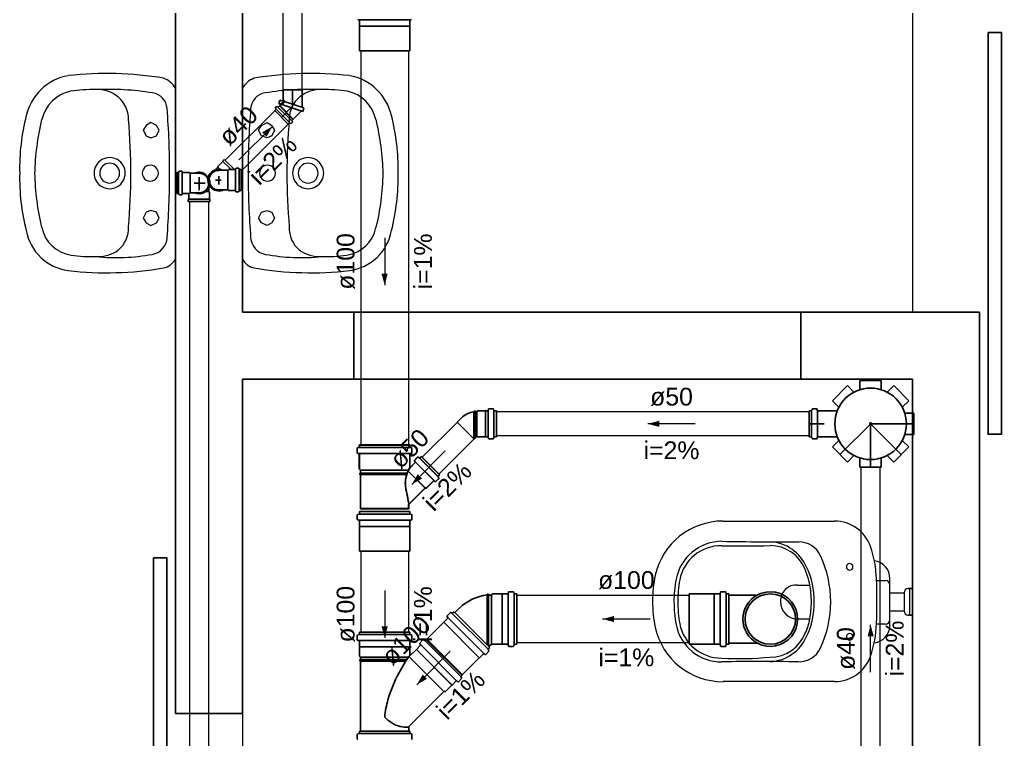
# Model space of a CAD drawing. Header units: millimetres. Extents: x 270 to 744, y -31 to 127.
# Drawn here: x 701.633 to 703.82, y 105.511 to 107.115 of the extents above; entities that cross this region are included whole.
import ezdxf

# ---------------------------------------------------------------- set-up
doc = ezdxf.new("R2010")
doc.units = ezdxf.units.MM
doc.header["$LTSCALE"] = 0.01
doc.header["$MEASUREMENT"] = 0
doc.linetypes.add('DASHDOT', pattern=[25.4, 12.7, -6.35, 0, -6.35])
for name, color, linetype, lineweight in [('at_Entity', 7, 'Continuous', 9), ('TQ-Condutos', 3, 'Continuous', 5), ('TQ-Sentido conduto', 9, 'Continuous', 5), ('TQ-Textos conduto', 7, 'Continuous', 5)]:
    doc.layers.add(name, color=color, linetype=linetype, lineweight=lineweight)
for name, color, linetype in [('Layout_Equipamentos', 7, 'Continuous'), ('PAREDES', 8, 'Continuous'), ('PORTAS', 8, 'Continuous'), ('Simbolos', 5, 'Continuous'), ('Simbolos_int', 2, 'Continuous')]:
    doc.layers.add(name, color=color, linetype=linetype)
doc.styles.add('Arial', font='arial.ttf')

msp = doc.modelspace()

# ---------------------------------------------------------------- hatches: boundary and pattern name
at = {"layer": 'TQ-Sentido conduto', "linetype": 'Continuous'}
for points in [[(702.1964, 106.8766), (702.1735, 106.8634), (702.1832, 106.8537)], [(702.4465, 106.5229), (702.4533, 106.5484), (702.4396, 106.5484)], [(703.0327, 106.2138), (703.0582, 106.2069), (703.0582, 106.2206)], [(702.5069, 106.0787), (702.5298, 106.0919), (702.5201, 106.1015)], [(702.9321, 105.7787), (702.9576, 105.7719), (702.9576, 105.7855)], [(702.4465, 105.7367), (702.4533, 105.7622), (702.4396, 105.7622)], [(703.529, 105.7658), (703.5222, 105.7403), (703.5359, 105.7403)], [(702.5181, 105.6324), (702.5409, 105.6456), (702.5313, 105.6553)]]:
    msp.add_hatch(color=256, dxfattribs=at).paths.add_polyline_path(points)

# ---------------------------------------------------------------- linework, layer by layer
at = {"layer": 'at_Entity', "color": 7}
for p, q in [((703.6224, 107.4333), (703.6224, 106.4627)), ((702.1297, 105.5679), (702.1297, 104.6731))]:
    msp.add_line(p, q, dxfattribs=at)
at = {"layer": 'at_Entity'}
for p, q in [((701.9802, 106.961), (701.9802, 106.7715)), ((702.1297, 106.961), (702.1297, 106.7715)), ((701.9149, 106.8789), (701.9086, 106.8683)), ((701.9254, 106.8852), (701.9149, 106.8789)), ((701.9381, 106.8789), (701.9254, 106.8852)), ((701.9444, 106.8683), (701.9381, 106.8789)), ((702.1654, 106.8683), (702.1718, 106.8789)), ((702.1718, 106.8789), (702.1844, 106.8852)), ((702.1844, 106.8852), (702.1949, 106.8789)), ((702.1949, 106.8789), (702.2012, 106.8683)), ((701.9086, 106.8683), (701.9149, 106.8557)), ((701.9149, 106.8557), (701.9254, 106.8515)), ((701.9254, 106.8515), (701.9381, 106.8557)), ((701.9381, 106.8557), (701.9444, 106.8683)), ((702.1718, 106.8557), (702.1654, 106.8683)), ((702.1844, 106.8515), (702.1718, 106.8557)), ((702.1949, 106.8557), (702.1844, 106.8515)), ((702.2012, 106.8683), (702.1949, 106.8557)), ((701.9802, 106.8346), (701.9802, 106.6473)), ((702.1297, 106.8346), (702.1297, 106.6473)), ((701.9802, 106.7715), (701.9802, 106.5799)), ((702.1297, 106.7715), (702.1297, 106.5799)), ((701.9149, 106.6852), (701.9086, 106.6725)), ((701.9254, 106.6894), (701.9149, 106.6852)), ((701.9381, 106.6852), (701.9254, 106.6894)), ((701.9444, 106.6725), (701.9381, 106.6852)), ((702.1654, 106.6725), (702.1718, 106.6852)), ((702.1718, 106.6852), (702.1844, 106.6894)), ((702.1844, 106.6894), (702.1949, 106.6852)), ((702.1949, 106.6852), (702.2012, 106.6725)), ((701.9086, 106.6725), (701.9149, 106.662)), ((701.9149, 106.662), (701.9254, 106.6557)), ((701.9254, 106.6557), (701.9381, 106.662)), ((701.9381, 106.662), (701.9444, 106.6725)), ((702.1718, 106.662), (702.1654, 106.6725)), ((702.1844, 106.6557), (702.1718, 106.662)), ((702.1949, 106.662), (702.1844, 106.6557)), ((702.2012, 106.6725), (702.1949, 106.662)), ((703.2002, 105.9971), (703.4487, 105.9971)), ((703.3662, 105.8545), (703.3935, 105.8545)), ((703.5423, 105.8645), (703.5624, 105.8645)), ((703.5718, 105.7634), (703.5718, 105.8687)), ((703.5718, 105.8371), (703.6034, 105.8371)), ((703.6034, 105.8371), (703.6034, 105.7971)), ((703.616, 105.8466), (703.616, 105.7876)), ((703.6224, 105.8476), (703.6224, 105.7845)), ((703.5718, 105.7971), (703.6034, 105.7971)), ((703.3933, 105.7787), (703.3662, 105.7787)), ((703.5624, 105.7676), (703.5422, 105.7676)), ((703.4487, 105.6392), (703.2002, 105.6392))]:
    msp.add_line(p, q, dxfattribs=at)
for centre, radius, start, end in [((701.7621, 106.8746), 0.1169, 100.0557, 167.486), ((701.8277, 106.2446), 0.7501, 80.3071, 96.5866), ((702.2821, 106.2446), 0.7501, 83.4134, 99.6929), ((702.3477, 106.8746), 0.1169, 12.514, 79.9443), ((701.9358, 106.9353), 0.0519, 31.07, 69.4583), ((702.174, 106.9353), 0.0519, 110.5417, 148.93), ((701.765, 106.873), 0.0842, 102.7191, 167.0539), ((701.7931, 106.6493), 0.3094, 88.1735, 98.6779), ((701.8315, 106.3487), 0.6105, 80.7585, 92.6769), ((701.8072, 106.8875), 0.0712, 50.4003, 93.3975), ((701.8096, 106.8918), 0.0664, 0.5513, 49.6562), ((701.9237, 106.9135), 0.0383, 4.3873, 81.2442), ((702.1861, 106.9135), 0.0383, 98.7558, 175.6127), ((702.2783, 106.3487), 0.6105, 87.3231, 99.2415), ((702.3002, 106.8918), 0.0664, 130.3438, 179.4487), ((702.3026, 106.8875), 0.0712, 86.6025, 129.5997), ((702.3167, 106.6493), 0.3094, 81.3221, 91.8265), ((702.3449, 106.873), 0.0842, 12.9461, 77.2809), ((702.1044, 106.7834), 0.4711, 165.5781, 181.302), ((700.2605, 106.7788), 1.7069, 359.7897, 4.6247), ((703.8493, 106.7788), 1.7069, 175.3753, 180.2103), ((702.0054, 106.7834), 0.4711, 358.698, 14.4219), ((702.2402, 106.7577), 0.5737, 166.4962, 178.6476), ((700.4139, 106.7694), 1.4673, 0.0609, 4.8104), ((703.696, 106.7694), 1.4673, 175.1896, 179.9391), ((701.8697, 106.7577), 0.5737, 1.3524, 13.5038), ((701.8339, 106.7725), 0.0347, 120.0071, 180), ((701.8339, 106.7725), 0.0221, 90, 180), ((701.8339, 106.7725), 0.0347, 60.0032, 119.9968), ((701.8339, 106.7725), 0.0221, 0, 90), ((701.8339, 106.7725), 0.0347, 0.0007, 60.0032), ((701.9244, 106.7725), 0.0179, 60.0128, 119.9872), ((702.1854, 106.7725), 0.0179, 60.0128, 119.9872), ((702.276, 106.7725), 0.0347, 119.9968, 179.9993), ((702.276, 106.7725), 0.0221, 90, 180), ((702.276, 106.7725), 0.0347, 60.0032, 119.9968), ((702.276, 106.7725), 0.0221, 0, 90), ((702.276, 106.7725), 0.0347, 0, 59.9929), ((702.105, 106.7616), 0.4717, 178.6585, 194.3632), ((702.2361, 106.7847), 0.5696, 181.3034, 193.5421), ((701.8338, 106.7725), 0.0347, 180.0007, 240.0032), ((701.8338, 106.7725), 0.0221, 180, 270), ((701.8338, 106.7725), 0.0221, 270, 359.9903), ((701.8338, 106.7725), 0.0347, 300.0071, 0), ((700.5354, 106.7725), 1.3457, 354.9049, 359.9792), ((701.9244, 106.7725), 0.0179, 119.9602, 180), ((701.9244, 106.7725), 0.0179, 179.9633, 239.9809), ((701.9244, 106.7725), 0.0179, 359.9633, 59.9809), ((701.9244, 106.7725), 0.0179, 299.9602, 0), ((700.0979, 106.7725), 1.8695, 355.5856, 0), ((704.0119, 106.7725), 1.8695, 180, 184.4144), ((702.1854, 106.7725), 0.0179, 120.0191, 180.0367), ((702.1854, 106.7725), 0.0179, 180, 240.0398), ((702.1855, 106.7725), 0.0179, 0, 60.0398), ((702.1854, 106.7725), 0.0179, 300.0191, 0.0367), ((703.5744, 106.7725), 1.3457, 180.0208, 185.0951), ((702.276, 106.7725), 0.0347, 180, 239.9929), ((702.276, 106.7725), 0.0221, 180.0097, 270), ((702.276, 106.7725), 0.0221, 270, 0), ((702.276, 106.7725), 0.0347, 299.9968, 359.9993), ((701.8738, 106.7847), 0.5696, 346.4579, 358.6966), ((702.0048, 106.7616), 0.4717, 345.6368, 1.3415), ((701.9244, 106.7725), 0.0179, 240.0128, 299.9872), ((702.1854, 106.7725), 0.0179, 240.0128, 299.9872), ((701.8339, 106.7725), 0.0347, 240.0032, 299.9968), ((702.276, 106.7725), 0.0347, 240.0032, 299.9968), ((701.7564, 106.6645), 0.1102, 190.4075, 262.2804), ((701.7593, 106.6668), 0.078, 191.6163, 261.5806), ((701.8131, 106.6495), 0.0628, 309.2453, 3.2268), ((702.2967, 106.6495), 0.0628, 176.7732, 230.7547), ((702.3506, 106.6668), 0.078, 278.4194, 348.3837), ((702.3534, 106.6645), 0.1102, 277.7196, 349.5925), ((701.922, 106.6308), 0.04, 279.6072, 356.886), ((702.1879, 106.6308), 0.04, 183.114, 260.3928), ((701.8079, 106.6642), 0.0777, 267.1606, 305.3475), ((702.3019, 106.6642), 0.0777, 234.6525, 272.8394), ((701.7929, 106.9037), 0.3173, 261.8304, 272.0054), ((701.8491, 107.0325), 0.4482, 264.2028, 280.218), ((701.9463, 106.5988), 0.0384, 281.4307, 332.1327), ((702.1635, 106.5988), 0.0384, 207.8673, 258.5693), ((702.2607, 107.0325), 0.4482, 259.782, 275.7972), ((702.3169, 106.9037), 0.3173, 267.9946, 278.1696), ((701.8274, 107.2997), 0.7493, 263.4235, 279.7209), ((702.2824, 107.2997), 0.7493, 260.2791, 276.5765), ((703.2002, 105.8424), 0.1547, 90.0055, 167.2943), ((703.449, 105.9128), 0.0843, 19.0789, 90.1997), ((703.1985, 105.8472), 0.1048, 90.4233, 168.8896), ((703.1951, 105.8492), 0.0927, 88.5002, 169.6559), ((703.226, 111.5719), 5.6301, 269.7103, 270.8057), ((703.3403, 114.7487), 8.7979, 269.07167, 270.18792), ((703.2998, 105.8566), 0.0945, 23.5727, 86.7329), ((703.3055, 105.8592), 0.0832, 20.863, 90.2362), ((703.3687, 105.8971), 0.0537, 24.961, 90.9064), ((703.295, 105.8592), 0.2474, 2.0489, 19.145), ((703.1969, 105.8171), 0.2432, 0, 24.9606), ((703.2364, 105.8208), 0.167, 358.7182, 26.1404), ((703.4824, 105.895), 0.00737, 90, 180), ((703.4824, 105.895), 0.00737, 180, 270), ((703.4824, 105.895), 0.00737, 0, 90), ((703.4824, 105.895), 0.00737, 270, 0), ((703.533, 105.8698), 0.0389, 358.4183, 83.4493), ((703.3339, 105.8182), 0.2905, 168.435, 191.5683), ((703.2413, 105.8275), 0.1546, 10.3133, 23.389), ((703.3657, 105.817), 0.2748, 169.4366, 179.9996), ((703.3636, 105.8174), 0.2642, 169.4366, 180.0028), ((703.3637, 105.8191), 0.0355, 86.0445, 182.3446), ((703.1981, 105.8171), 0.199, 0, 11.0171), ((702.1546, 105.8184), 1.3885, 357.9511, 2.0489), ((703.5624, 105.855), 0.00947, 0, 90), ((703.6129, 105.8371), 0.00947, 90, 180), ((703.3655, 105.8171), 0.2745, 180, 190.577), ((703.3781, 105.8181), 0.2787, 180.136, 190.2849), ((703.3672, 105.8176), 0.0389, 180.0027, 270), ((703.2364, 105.8134), 0.167, 333.8614, 1.28), ((703.1982, 105.8171), 0.1989, 348.9807, 0.0022), ((703.1969, 105.8171), 0.2432, 335.0391, 0.0003), ((703.6129, 105.7971), 0.00947, 180, 270), ((703.196, 105.7855), 0.1021, 190.5688, 270.9284), ((703.196, 105.7855), 0.0937, 190.5689, 270.9284), ((703.2897, 105.7951), 0.105, 333.0017, 351.1951), ((703.2957, 105.7769), 0.2466, 340.8427, 358.1091), ((703.5333, 105.7643), 0.0386, 275.5755, 358.6298), ((703.5624, 105.7771), 0.00947, 270, 0), ((703.2002, 105.7939), 0.1548, 192.7128, 269.9983), ((703.3055, 105.7771), 0.0832, 269.7638, 339.1369), ((703.3012, 105.7764), 0.0927, 272.4426, 336.7336), ((703.4824, 105.7392), 0.00737, 90, 180), ((703.4824, 105.7392), 0.00737, 0, 90), ((703.4824, 105.7392), 0.00737, 180, 270), ((703.4824, 105.7392), 0.00737, 270, 0), ((703.3687, 105.7371), 0.0537, 269.0936, 335.039), ((703.449, 105.7235), 0.0843, 269.8003, 340.9211), ((703.2388, 106.3384), 0.6479, 266.3513, 275.878), ((703.2824, 96.5834), 9.1005, 89.46215, 90.53334)]:
    msp.add_arc(centre, radius, start, end, dxfattribs=at)
at = {"layer": 'Layout_Equipamentos'}
for p, q in [((703.6129, 105.8466), (703.6224, 105.8466)), ((703.6129, 105.7876), (703.6224, 105.7876))]:
    msp.add_line(p, q, dxfattribs=at)
at = {"layer": 'PAREDES'}
for p, q in [((701.9802, 108.1533), (701.9802, 105.5679)), ((702.1297, 108.1533), (702.1297, 106.4627)), ((703.7718, 106.4627), (702.1297, 106.4627)), ((702.3781, 106.3132), (702.3781, 106.4627)), ((703.3739, 106.4627), (703.3739, 106.3132)), ((703.7718, 106.4627), (703.7718, 104.6731)), ((702.1297, 106.3132), (702.1297, 105.5679)), ((703.6224, 106.3132), (702.1297, 106.3132)), ((703.6224, 106.3132), (703.6224, 104.6731)), ((701.9802, 105.5679), (702.1297, 105.5679))]:
    msp.add_line(p, q, dxfattribs=at)
at = {"layer": 'PORTAS'}
for points in [[(703.7908, 107.0859), (703.8203, 107.0859), (703.8203, 106.1906), (703.7908, 106.1906)], [(701.9317, 105.9153), (701.9612, 105.9153), (701.9612, 105.02), (701.9317, 105.02)]]:
    msp.add_lwpolyline(points, close=True, dxfattribs=at)
at = {"layer": 'Simbolos'}
for p, q in [((702.3865, 107.1146), (702.3893, 107.1144)), ((702.3902, 107.1133), (702.3902, 107.1006)), ((702.3902, 107.1006), (702.3905, 107.1003)), ((702.3905, 107.1003), (702.3905, 107.045)), ((702.5027, 107.1006), (702.5024, 107.1003)), ((702.5024, 107.1003), (702.5024, 107.045)), ((702.5027, 107.1133), (702.5027, 107.1006)), ((702.5064, 107.1146), (702.5037, 107.1144)), ((702.2202, 106.9578), (702.2624, 106.9578)), ((702.2202, 106.9578), (702.2202, 106.9328)), ((702.2624, 106.9578), (702.2624, 106.9189)), ((702.2066, 106.9218), (702.2022, 106.9173)), ((702.2416, 106.8868), (702.2066, 106.9218)), ((702.2128, 106.9232), (702.209, 106.9194)), ((702.2108, 106.9275), (702.2133, 106.9351)), ((702.2177, 106.9252), (702.2108, 106.9275)), ((702.2119, 106.9223), (702.2421, 106.8921)), ((702.2128, 106.9232), (702.243, 106.893)), ((702.2202, 106.9328), (702.2133, 106.9351)), ((702.2177, 106.9252), (702.2639, 106.91)), ((702.2202, 106.9328), (702.2664, 106.9177)), ((702.2045, 106.9149), (702.2015, 106.9119)), ((702.2317, 106.8817), (702.2015, 106.9119)), ((702.2022, 106.9173), (702.2371, 106.8823)), ((702.261, 106.911), (702.2392, 106.8892)), ((702.2664, 106.9177), (702.2639, 106.91)), ((702.2347, 106.8847), (702.2317, 106.8817)), ((702.2371, 106.8823), (702.2416, 106.8868)), ((702.086, 106.7987), (702.0748, 106.7875)), ((702.089, 106.8032), (702.086, 106.8002)), ((702.086, 106.8002), (702.086, 106.7987)), ((702.089, 106.8032), (702.1118, 106.7803)), ((701.9833, 106.7271), (701.9833, 106.7737)), ((701.9833, 106.7737), (701.9866, 106.7737)), ((701.9881, 106.7761), (701.9876, 106.7745)), ((701.9891, 106.7769), (701.9941, 106.7769)), ((701.9952, 106.7759), (701.9953, 106.7747)), ((701.9964, 106.7737), (702.0113, 106.7737)), ((702.0113, 106.7737), (702.0129, 106.7722)), ((702.0227, 106.7722), (702.0129, 106.7722)), ((702.033, 106.7722), (702.0227, 106.7722)), ((702.0688, 106.7797), (702.0748, 106.7857)), ((702.0748, 106.7875), (702.0748, 106.7857)), ((702.0769, 106.7788), (702.0872, 106.7788)), ((702.0872, 106.7788), (702.097, 106.7788)), ((702.0985, 106.7803), (702.097, 106.7788)), ((702.1135, 106.7803), (702.0985, 106.7803)), ((702.1147, 106.7825), (702.1145, 106.7813)), ((702.1207, 106.7835), (702.1157, 106.7835)), ((702.1218, 106.7827), (702.1222, 106.7811)), ((702.1265, 106.7803), (702.1232, 106.7803)), ((702.1265, 106.7803), (702.1265, 106.7337)), ((701.9833, 106.7271), (701.9866, 106.7271)), ((701.9881, 106.7248), (701.9876, 106.7264)), ((701.9891, 106.724), (701.9941, 106.724)), ((701.9952, 106.7249), (701.9953, 106.7262)), ((701.9964, 106.7271), (702.0113, 106.7271)), ((702.01, 106.7145), (702.01, 106.7271)), ((702.0113, 106.7271), (702.0129, 106.7287)), ((702.0227, 106.7287), (702.0129, 106.7287)), ((702.033, 106.7287), (702.0227, 106.7287)), ((702.0547, 106.7401), (702.0547, 106.7316)), ((702.056, 106.7304), (702.0547, 106.7316)), ((702.056, 106.7145), (702.056, 106.7304)), ((702.0769, 106.7353), (702.0872, 106.7353)), ((702.0872, 106.7353), (702.097, 106.7353)), ((702.0985, 106.7338), (702.097, 106.7353)), ((702.1135, 106.7338), (702.0985, 106.7338)), ((702.1147, 106.7315), (702.1145, 106.7328)), ((702.1207, 106.7306), (702.1157, 106.7306)), ((702.1218, 106.7314), (702.1222, 106.733)), ((702.1265, 106.7337), (702.1232, 106.7338)), ((702.0089, 106.7135), (702.01, 106.7145)), ((702.0089, 106.7092), (702.0089, 106.7135)), ((702.0571, 106.7092), (702.0089, 106.7092)), ((702.0571, 106.7135), (702.056, 106.7145)), ((702.0571, 106.7092), (702.0571, 106.7135)), ((703.5053, 106.3104), (703.5053, 106.2899)), ((703.5053, 106.3104), (703.5528, 106.3104)), ((703.5528, 106.3104), (703.5528, 106.2899)), ((703.4439, 106.2653), (703.4775, 106.2989)), ((703.4775, 106.2989), (703.492, 106.2844)), ((703.5805, 106.2989), (703.566, 106.2844)), ((703.5805, 106.2989), (703.6141, 106.2653)), ((703.4439, 106.2653), (703.4584, 106.2508)), ((703.6141, 106.2653), (703.5996, 106.2508)), ((702.6535, 106.2425), (702.6516, 106.2406)), ((702.6712, 106.2425), (702.6535, 106.2425)), ((702.6714, 106.2427), (702.6712, 106.2425)), ((702.6764, 106.2427), (702.6714, 106.2427)), ((702.6777, 106.2464), (702.6774, 106.2436)), ((702.688, 106.2474), (702.6787, 106.2474)), ((702.689, 106.2466), (702.6898, 106.2434)), ((702.6954, 106.2427), (702.6908, 106.2427)), ((702.6954, 106.2427), (702.6954, 106.1849)), ((703.3923, 106.1849), (703.3923, 106.2427)), ((703.3923, 106.2427), (703.3969, 106.2427)), ((703.3987, 106.2466), (703.3979, 106.2434)), ((703.3997, 106.2474), (703.409, 106.2474)), ((703.4101, 106.2464), (703.4103, 106.2436)), ((703.4114, 106.2427), (703.4547, 106.2427)), ((702.617, 106.2266), (702.6077, 106.2173)), ((702.6454, 106.2406), (702.6456, 106.2421)), ((702.6487, 106.2421), (702.6456, 106.2421)), ((702.6488, 106.2406), (702.6487, 106.2421)), ((702.6516, 106.2406), (702.6488, 106.2406)), ((703.6256, 106.2375), (703.6051, 106.2375)), ((703.6256, 106.2375), (703.6256, 106.19)), ((702.6516, 106.1855), (702.6456, 106.1795)), ((702.6535, 106.1851), (702.6531, 106.1855)), ((702.6712, 106.1851), (702.6535, 106.1851)), ((702.6714, 106.1849), (702.6712, 106.1851)), ((702.6764, 106.1849), (702.6714, 106.1849)), ((702.6777, 106.1812), (702.6774, 106.1839)), ((702.688, 106.1802), (702.6787, 106.1802)), ((702.689, 106.181), (702.6898, 106.1841)), ((702.6954, 106.1849), (702.6908, 106.1849)), ((703.3923, 106.1849), (703.3969, 106.1849)), ((703.3987, 106.181), (703.3979, 106.1841)), ((703.3997, 106.1802), (703.409, 106.1802)), ((703.4101, 106.1812), (703.4103, 106.1839)), ((703.4114, 106.1849), (703.4547, 106.1849)), ((703.6256, 106.19), (703.6051, 106.19)), ((702.3853, 106.1593), (702.3853, 106.1493)), ((702.3856, 106.159), (702.3856, 106.149)), ((702.3861, 106.1603), (702.3892, 106.1612)), ((702.3864, 106.1601), (702.3894, 106.1609)), ((702.39, 106.1669), (702.39, 106.1622)), ((702.39, 106.1669), (702.5024, 106.1669)), ((702.3902, 106.1666), (702.3902, 106.1619)), ((702.3902, 106.1666), (702.5027, 106.1666)), ((702.5024, 106.1669), (702.5024, 106.1622)), ((702.5027, 106.1666), (702.5027, 106.1619)), ((702.5063, 106.1603), (702.5032, 106.1612)), ((702.5066, 106.1601), (702.5035, 106.1609)), ((702.5071, 106.1593), (702.5071, 106.1493)), ((702.5073, 106.159), (702.5073, 106.149)), ((703.4439, 106.1623), (703.4584, 106.1768)), ((703.4775, 106.1287), (703.4439, 106.1623)), ((703.6141, 106.1623), (703.5805, 106.1287)), ((703.6141, 106.1623), (703.5996, 106.1768)), ((702.3863, 106.1483), (702.389, 106.148)), ((702.3865, 106.148), (702.3893, 106.1478)), ((702.39, 106.147), (702.39, 106.1134)), ((702.3902, 106.1467), (702.3902, 106.1131)), ((702.5024, 106.147), (702.5024, 106.1181)), ((702.5027, 106.1467), (702.5027, 106.1179)), ((702.5061, 106.1483), (702.5034, 106.148)), ((702.5064, 106.148), (702.5037, 106.1478)), ((702.5195, 106.1392), (702.5129, 106.1327)), ((702.5197, 106.139), (702.5132, 106.1324)), ((702.5207, 106.1394), (702.5235, 106.1378)), ((702.521, 106.1392), (702.5238, 106.1375)), ((702.5281, 106.1412), (702.5248, 106.138)), ((702.5283, 106.1409), (702.5251, 106.1377)), ((702.5281, 106.1412), (702.5689, 106.1004)), ((702.5283, 106.1409), (702.5692, 106.1001)), ((703.4775, 106.1287), (703.492, 106.1432)), ((703.5053, 106.1172), (703.5053, 106.1377)), ((703.5528, 106.1172), (703.5528, 106.1377)), ((703.5805, 106.1287), (703.566, 106.1432)), ((702.39, 106.1134), (702.3925, 106.1108)), ((702.3902, 106.1131), (702.3928, 106.1105)), ((702.5146, 106.1277), (702.5042, 106.1174)), ((702.5148, 106.1275), (702.5045, 106.1171)), ((702.5129, 106.1313), (702.5146, 106.1292)), ((702.5131, 106.131), (702.5149, 106.1289)), ((703.5528, 106.1172), (703.5053, 106.1172)), ((702.3925, 106.1042), (702.391, 106.1041)), ((702.391, 106.1041), (702.391, 106.101)), ((702.3925, 106.1009), (702.391, 106.101)), ((702.3928, 106.104), (702.3912, 106.1038)), ((702.3912, 106.1038), (702.3912, 106.1007)), ((702.3928, 106.1006), (702.3912, 106.1007)), ((702.3925, 106.1108), (702.3925, 106.1042)), ((702.3925, 106.1009), (702.3925, 106.0248)), ((702.3928, 106.1105), (702.3928, 106.104)), ((702.3928, 106.1006), (702.3928, 106.0246)), ((702.5669, 106.0918), (702.5604, 106.0852)), ((702.5672, 106.0915), (702.5607, 106.085)), ((702.5671, 106.093), (702.5655, 106.0958)), ((702.5689, 106.1004), (702.5657, 106.0971)), ((702.5674, 106.0928), (702.5658, 106.0956)), ((702.5692, 106.1001), (702.5659, 106.0969)), ((702.5364, 106.0708), (702.4998, 106.0343)), ((702.5367, 106.0706), (702.5001, 106.034)), ((702.5394, 106.0708), (702.5364, 106.0708)), ((702.5396, 106.0706), (702.5367, 106.0706)), ((702.5554, 106.0869), (702.5394, 106.0708)), ((702.5557, 106.0866), (702.5396, 106.0706)), ((702.559, 106.0852), (702.5569, 106.0869)), ((702.5592, 106.0849), (702.5571, 106.0867)), ((702.3925, 106.0248), (702.4998, 106.0248)), ((702.3928, 106.0246), (702.5001, 106.0246)), ((702.4998, 106.0343), (702.4998, 106.0248)), ((702.5001, 106.034), (702.5001, 106.0246)), ((702.3856, 106.0107), (702.3856, 106.0007)), ((702.3864, 106.0117), (702.3894, 106.0125)), ((702.3902, 106.0182), (702.3902, 106.0135)), ((702.3902, 106.0182), (702.5027, 106.0182)), ((702.5027, 106.0182), (702.5027, 106.0135)), ((702.5066, 106.0117), (702.5035, 106.0125)), ((702.5073, 106.0107), (702.5073, 106.0007)), ((702.3865, 105.9996), (702.3893, 105.9994)), ((702.3902, 105.9983), (702.3902, 105.9856)), ((702.3902, 105.9856), (702.3905, 105.9853)), ((702.3905, 105.9853), (702.3905, 105.9301)), ((702.5027, 105.9856), (702.5024, 105.9853)), ((702.5024, 105.9853), (702.5024, 105.9301)), ((702.5027, 105.9983), (702.5027, 105.9856)), ((702.5064, 105.9996), (702.5037, 105.9994)), ((702.6747, 105.8323), (702.6748, 105.8339)), ((702.6779, 105.8339), (702.6748, 105.8339)), ((702.678, 105.8323), (702.6779, 105.8339)), ((702.6846, 105.8323), (702.678, 105.8323)), ((702.678, 105.8323), (702.678, 105.7787)), ((702.6869, 105.8347), (702.6846, 105.8323)), ((702.7078, 105.8347), (702.6869, 105.8347)), ((702.708, 105.8349), (702.7078, 105.8347)), ((702.7208, 105.8349), (702.708, 105.8349)), ((702.7221, 105.8386), (702.7218, 105.8359)), ((702.7331, 105.8396), (702.7231, 105.8396)), ((702.7341, 105.8388), (702.735, 105.8357)), ((702.7407, 105.8349), (702.736, 105.8349)), ((702.7407, 105.8349), (702.7407, 105.7225)), ((703.1802, 105.8347), (703.1249, 105.8347)), ((703.1804, 105.8349), (703.1802, 105.8347)), ((703.1932, 105.8349), (703.1804, 105.8349)), ((703.1945, 105.8386), (703.1942, 105.8359)), ((703.2055, 105.8396), (703.1955, 105.8396)), ((703.2065, 105.8388), (703.2073, 105.8357)), ((703.2131, 105.8349), (703.2084, 105.8349)), ((703.2131, 105.8349), (703.2131, 105.7225)), ((703.2131, 105.8323), (703.2768, 105.8323)), ((702.5925, 105.7929), (702.5854, 105.7859)), ((702.5854, 105.7845), (702.5871, 105.7824)), ((702.5938, 105.7931), (702.5965, 105.7915)), ((702.6011, 105.795), (702.5978, 105.7917)), ((702.6011, 105.795), (702.6806, 105.7155)), ((702.6128, 105.803), (702.6029, 105.7932)), ((702.578, 105.7715), (702.539, 105.7325)), ((702.5871, 105.7809), (702.578, 105.7719)), ((702.578, 105.7719), (702.578, 105.7715)), ((702.3856, 105.7423), (702.3856, 105.7323)), ((702.3864, 105.7433), (702.3894, 105.7441)), ((702.3902, 105.7498), (702.3902, 105.7452)), ((702.3902, 105.7498), (702.5027, 105.7498)), ((702.5027, 105.7498), (702.5027, 105.7452)), ((702.5066, 105.7433), (702.5035, 105.7441)), ((702.5073, 105.7423), (702.5073, 105.7323)), ((702.3865, 105.7312), (702.3893, 105.731)), ((702.3902, 105.73), (702.3902, 105.7172)), ((702.5027, 105.73), (702.5027, 105.7172)), ((702.5064, 105.7312), (702.5036, 105.731)), ((702.5263, 105.7202), (702.5173, 105.7112)), ((702.5246, 105.7237), (702.5264, 105.7216)), ((702.5317, 105.7322), (702.5247, 105.7251)), ((702.533, 105.7323), (702.5358, 105.7308)), ((702.5404, 105.7342), (702.537, 105.7309)), ((702.5404, 105.7342), (702.6199, 105.6547)), ((702.6844, 105.7229), (702.6788, 105.7173)), ((702.6869, 105.7227), (702.6867, 105.7229)), ((702.7078, 105.7227), (702.6869, 105.7227)), ((702.708, 105.7225), (702.7078, 105.7227)), ((702.7208, 105.7225), (702.708, 105.7225)), ((702.7221, 105.7188), (702.7218, 105.7215)), ((702.7331, 105.7178), (702.7231, 105.7178)), ((702.7341, 105.7186), (702.735, 105.7217)), ((702.7407, 105.7225), (702.736, 105.7225)), ((703.1802, 105.7227), (703.1249, 105.7227)), ((703.1804, 105.7225), (703.1802, 105.7227)), ((703.1932, 105.7225), (703.1804, 105.7225)), ((703.1945, 105.7188), (703.1942, 105.7215)), ((703.2055, 105.7178), (703.1955, 105.7178)), ((703.2065, 105.7186), (703.2073, 105.7217)), ((703.2131, 105.7225), (703.2084, 105.7225)), ((703.2131, 105.725), (703.2768, 105.725)), ((702.3902, 105.7172), (702.3905, 105.7169)), ((702.3905, 105.7169), (702.3905, 105.6961)), ((702.3905, 105.6961), (702.3928, 105.6938)), ((702.5027, 105.7172), (702.5024, 105.7169)), ((702.5024, 105.7169), (702.5024, 105.6998)), ((702.5173, 105.7108), (702.5051, 105.6986)), ((702.5173, 105.7112), (702.5173, 105.7108)), ((702.6666, 105.7014), (702.6576, 105.6924)), ((702.6701, 105.6997), (702.668, 105.7015)), ((702.6786, 105.7068), (702.6715, 105.6998)), ((702.6788, 105.7081), (702.6772, 105.7109)), ((702.6806, 105.7155), (702.6773, 105.7122)), ((702.3928, 105.6882), (702.3912, 105.688)), ((702.3912, 105.688), (702.3912, 105.6849)), ((702.3928, 105.6848), (702.3912, 105.6849)), ((702.3928, 105.6938), (702.3928, 105.6882)), ((702.3928, 105.6848), (702.3928, 105.5291)), ((702.6572, 105.6924), (702.6181, 105.6533)), ((702.6576, 105.6924), (702.6572, 105.6924)), ((702.6199, 105.6547), (702.6166, 105.6514)), ((702.5964, 105.6316), (702.5817, 105.6169)), ((702.5968, 105.6316), (702.5964, 105.6316)), ((702.6058, 105.6407), (702.5968, 105.6316)), ((702.6093, 105.639), (702.6072, 105.6407)), ((702.6178, 105.6461), (702.6108, 105.639)), ((702.618, 105.6474), (702.6164, 105.6501)), ((702.5784, 105.6169), (702.5006, 105.5391)), ((702.5817, 105.6169), (702.5784, 105.6169)), ((702.3856, 105.5216), (702.3856, 105.5116)), ((702.3864, 105.5226), (702.3894, 105.5234)), ((702.3902, 105.5291), (702.3902, 105.5245)), ((702.3902, 105.5291), (702.5027, 105.5291)), ((702.5001, 105.5291), (702.3928, 105.5291)), ((702.5001, 105.5379), (702.5001, 105.5291)), ((702.5027, 105.5291), (702.5027, 105.5245)), ((702.5066, 105.5226), (702.5035, 105.5234)), ((702.5073, 105.5216), (702.5073, 105.5116))]:
    msp.add_line(p, q, dxfattribs=at)
msp.add_circle((703.529, 106.2138), 0.0797, dxfattribs=at)
for centre, radius, start, end in [((702.3892, 107.1133), 0.00106, 0, 85), ((702.5037, 107.1133), 0.00106, 95, 180), ((701.9866, 106.7748), 0.00106, 270, 345), ((701.9891, 106.7758), 0.00106, 90, 165), ((701.9941, 106.7758), 0.00106, 5, 90), ((701.9964, 106.7748), 0.00106, 185, 270), ((702.033, 106.7504), 0.0241, 64.623, 115.377), ((702.033, 106.7504), 0.0217, 270, 90), ((702.0769, 106.757), 0.0217, 90, 270), ((702.1135, 106.7814), 0.00106, 270, 355), ((702.1157, 106.7824), 0.00106, 90, 175), ((702.1207, 106.7824), 0.00106, 15, 90), ((702.1232, 106.7814), 0.00106, 195, 270), ((701.9866, 106.7261), 0.00106, 15, 90), ((701.9891, 106.725), 0.00106, 195, 270), ((701.9941, 106.725), 0.00106, 270, 355), ((701.9964, 106.7261), 0.00106, 90, 175), ((702.1135, 106.7327), 0.00106, 5, 90), ((702.1157, 106.7316), 0.00106, 185, 270), ((702.1207, 106.7316), 0.00106, 270, 345), ((702.1232, 106.7327), 0.00106, 90, 165), ((702.6764, 106.2437), 0.00106, 270, 355), ((702.6787, 106.2463), 0.00106, 90, 175), ((702.688, 106.2463), 0.00106, 15, 90), ((702.6908, 106.2437), 0.00106, 195, 270), ((703.3969, 106.2437), 0.00106, 270, 345), ((703.3997, 106.2463), 0.00106, 90, 165), ((703.409, 106.2463), 0.00106, 5, 90), ((703.4114, 106.2437), 0.00106, 185, 270), ((702.652, 106.191), 0.05, 97.6023, 134.556), ((702.6523, 106.1848), 0.00106, 45, 135), ((702.6764, 106.1838), 0.00106, 5, 90), ((702.6787, 106.1813), 0.00106, 185, 270), ((702.688, 106.1813), 0.00106, 270, 345), ((702.6908, 106.1838), 0.00106, 90, 165), ((703.3969, 106.1838), 0.00106, 15, 90), ((703.3997, 106.1813), 0.00106, 195, 270), ((703.409, 106.1813), 0.00106, 270, 355), ((703.4114, 106.1838), 0.00106, 90, 175), ((702.3864, 106.1593), 0.00106, 105, 180), ((702.3866, 106.159), 0.00106, 105, 180), ((702.3889, 106.1622), 0.00106, 285, 0), ((702.3892, 106.1619), 0.00106, 285, 0), ((702.5035, 106.1622), 0.00106, 180, 255), ((702.5037, 106.1619), 0.00106, 180, 255), ((702.506, 106.1593), 0.00106, 0, 75), ((702.5063, 106.159), 0.00106, 0, 75), ((702.3864, 106.1493), 0.00106, 180, 265), ((702.3866, 106.149), 0.00106, 180, 265), ((702.3889, 106.147), 0.00106, 0, 85), ((702.3892, 106.1467), 0.00106, 0, 85), ((702.5035, 106.147), 0.00106, 95, 180), ((702.5037, 106.1467), 0.00106, 95, 180), ((702.506, 106.1493), 0.00106, 275, 0), ((702.5063, 106.149), 0.00106, 275, 0), ((702.5202, 106.1385), 0.00106, 60, 135), ((702.5205, 106.1382), 0.00106, 60, 135), ((702.5241, 106.1387), 0.00106, 240, 315), ((702.5243, 106.1384), 0.00106, 240, 315), ((702.5035, 106.1181), 0.00106, 180, 315), ((702.5037, 106.1179), 0.00106, 180, 315), ((702.5137, 106.132), 0.00106, 135, 220), ((702.5139, 106.1317), 0.00106, 135, 220), ((702.5138, 106.1285), 0.00106, 315, 40), ((702.5141, 106.1282), 0.00106, 315, 40), ((702.5664, 106.0964), 0.00106, 135, 210), ((702.5667, 106.0961), 0.00106, 135, 210), ((702.5662, 106.0925), 0.00106, 315, 30), ((702.5665, 106.0922), 0.00106, 315, 30), ((702.5562, 106.0861), 0.00106, 50, 135), ((702.5564, 106.0859), 0.00106, 50, 135), ((702.5597, 106.086), 0.00106, 230, 315), ((702.5599, 106.0857), 0.00106, 230, 315), ((702.5009, 106.0343), 0.00106, 124.2682, 180), ((702.5012, 106.034), 0.00106, 124.2682, 180), ((702.3866, 106.0107), 0.00106, 105, 180), ((702.3892, 106.0135), 0.00106, 285, 0), ((702.5037, 106.0135), 0.00106, 180, 255), ((702.5063, 106.0107), 0.00106, 0, 75), ((702.3866, 106.0007), 0.00106, 180, 265), ((702.3892, 105.9983), 0.00106, 0, 85), ((702.5037, 105.9983), 0.00106, 95, 180), ((702.5063, 106.0007), 0.00106, 275, 0), ((702.6856, 105.7303), 0.1026, 96.0987, 135), ((702.7208, 105.836), 0.00106, 270, 355), ((702.7231, 105.8385), 0.00106, 90, 175), ((702.7331, 105.8385), 0.00106, 15, 90), ((702.736, 105.836), 0.00106, 195, 270), ((703.1932, 105.836), 0.00106, 270, 355), ((703.1955, 105.8385), 0.00106, 90, 175), ((703.2055, 105.8385), 0.00106, 15, 90), ((703.2084, 105.836), 0.00106, 195, 270), ((703.3056, 105.7787), 0.0609, 118.215, 241.785), ((703.3056, 105.7787), 0.0609, 241.785, 118.215), ((702.5862, 105.7851), 0.00106, 135, 220), ((702.5932, 105.7922), 0.00106, 60, 135), ((702.5971, 105.7924), 0.00106, 240, 315), ((702.5863, 105.7817), 0.00106, 315, 40), ((702.3866, 105.7423), 0.00106, 105, 180), ((702.3892, 105.7452), 0.00106, 285, 0), ((702.5037, 105.7452), 0.00106, 180, 255), ((702.5063, 105.7423), 0.00106, 0, 75), ((702.3866, 105.7323), 0.00106, 180, 265), ((702.3892, 105.73), 0.00106, 0, 85), ((702.5037, 105.73), 0.00106, 95, 180), ((702.5063, 105.7323), 0.00106, 275, 0), ((702.5254, 105.7244), 0.00106, 135, 220), ((702.5255, 105.7209), 0.00106, 315, 40), ((702.5325, 105.7314), 0.00106, 60, 135), ((702.5363, 105.7317), 0.00106, 240, 315), ((702.6856, 105.7218), 0.00158, 45, 135), ((702.7208, 105.7214), 0.00106, 5, 90), ((702.7231, 105.7189), 0.00106, 185, 270), ((702.7331, 105.7189), 0.00106, 270, 345), ((702.736, 105.7214), 0.00106, 90, 165), ((703.1932, 105.7214), 0.00106, 5, 90), ((703.1955, 105.7189), 0.00106, 185, 270), ((703.2055, 105.7189), 0.00106, 270, 345), ((703.2084, 105.7214), 0.00106, 90, 165), ((702.504, 105.6998), 0.00158, 180, 315), ((702.6673, 105.7007), 0.00106, 50, 135), ((702.6708, 105.7005), 0.00106, 230, 315), ((702.6781, 105.7114), 0.00106, 135, 210), ((702.6778, 105.7076), 0.00106, 315, 30), ((702.6066, 105.6399), 0.00106, 50, 135), ((702.61, 105.6398), 0.00106, 230, 315), ((702.6173, 105.6507), 0.00106, 135, 210), ((702.6171, 105.6468), 0.00106, 315, 30), ((702.3866, 105.5216), 0.00106, 105, 180), ((702.3892, 105.5245), 0.00106, 285, 0), ((702.4855, 105.6114), 0.0749, 280.571, 281.278), ((702.5017, 105.5379), 0.00158, 135, 180), ((702.5037, 105.5245), 0.00106, 180, 255), ((702.5063, 105.5216), 0.00106, 0, 75), ((702.3866, 105.5116), 0.00106, 180, 265), ((702.5063, 105.5116), 0.00106, 275, 0)]:
    msp.add_arc(centre, radius, start, end, dxfattribs=at)
at = {"layer": 'Simbolos_int'}
for p, q in [((702.3902, 107.1143), (702.5027, 107.1143)), ((702.3905, 107.1003), (702.5024, 107.1003)), ((702.3905, 107.045), (702.5024, 107.045)), ((702.2413, 106.9578), (702.2413, 106.9215)), ((702.2202, 106.9305), (702.2155, 106.9259)), ((702.2413, 106.9215), (702.2166, 106.8968)), ((702.2202, 106.9328), (702.2202, 106.9305)), ((702.086, 106.7987), (702.1044, 106.7803)), ((701.9874, 106.7737), (701.9874, 106.7271)), ((701.9954, 106.7737), (701.9954, 106.7271)), ((702.0129, 106.7722), (702.0129, 106.7287)), ((702.0748, 106.7857), (702.0795, 106.781)), ((702.097, 106.7353), (702.097, 106.7788)), ((702.1144, 106.7338), (702.1144, 106.7803)), ((702.1224, 106.7338), (702.1224, 106.7803)), ((702.0222, 106.7504), (702.0465, 106.7504)), ((702.033, 106.7346), (702.033, 106.7638)), ((702.0695, 106.757), (702.0825, 106.757)), ((702.0769, 106.7468), (702.0769, 106.7655)), ((702.0547, 106.7316), (702.048, 106.7316)), ((702.056, 106.7145), (702.01, 106.7145)), ((702.6714, 106.2427), (702.6714, 106.1849)), ((702.6773, 106.2427), (702.6773, 106.1849)), ((702.69, 106.2427), (702.69, 106.1849)), ((703.3977, 106.1849), (703.3977, 106.2427)), ((703.4104, 106.1849), (703.4104, 106.2427)), ((702.6454, 106.2406), (702.6454, 106.1796)), ((702.6488, 106.2406), (702.6488, 106.1827)), ((702.6516, 106.2406), (702.6516, 106.1855)), ((702.6456, 106.1795), (702.6077, 106.2173)), ((702.39, 106.1614), (702.5024, 106.1614)), ((702.3902, 106.1611), (702.5027, 106.1611)), ((702.39, 106.1479), (702.5024, 106.1479)), ((702.3902, 106.1477), (702.5027, 106.1477)), ((702.5242, 106.1374), (702.5651, 106.0965)), ((702.5245, 106.1371), (702.5654, 106.0963)), ((702.5153, 106.1284), (702.5561, 106.0876)), ((702.5155, 106.1281), (702.5564, 106.0873)), ((702.4996, 106.1108), (702.3925, 106.1108)), ((702.4968, 106.1042), (702.3925, 106.1042)), ((702.4957, 106.1009), (702.3925, 106.1009)), ((702.4999, 106.1105), (702.3928, 106.1105)), ((702.4971, 106.104), (702.3928, 106.104)), ((702.4959, 106.1006), (702.3928, 106.1006)), ((702.4986, 106.1086), (702.5364, 106.0708)), ((702.4989, 106.1084), (702.5367, 106.0706)), ((702.3902, 106.0127), (702.5027, 106.0127)), ((702.3902, 105.9993), (702.5027, 105.9993)), ((702.3905, 105.9853), (702.5024, 105.9853)), ((702.3905, 105.9301), (702.5024, 105.9301)), ((702.6748, 105.8339), (702.6748, 105.7787)), ((702.6779, 105.8339), (702.6779, 105.7787)), ((702.6846, 105.8323), (702.6846, 105.7231)), ((702.708, 105.8349), (702.708, 105.7225)), ((702.7217, 105.8349), (702.7217, 105.7225)), ((702.7352, 105.8349), (702.7352, 105.7225)), ((703.1249, 105.8347), (703.1249, 105.7227)), ((703.1802, 105.8347), (703.1802, 105.7227)), ((703.1941, 105.8349), (703.1941, 105.7225)), ((703.2076, 105.8349), (703.2076, 105.7225)), ((703.2131, 105.8323), (703.2131, 105.725)), ((702.5972, 105.7911), (702.6767, 105.7116)), ((702.6788, 105.7173), (702.6029, 105.7932)), ((702.578, 105.7715), (702.6572, 105.6924)), ((702.5877, 105.7816), (702.6673, 105.7021)), ((702.6748, 105.7213), (702.6748, 105.7787)), ((702.6779, 105.7224), (702.6779, 105.7787)), ((702.678, 105.7195), (702.678, 105.7787)), ((702.3902, 105.7443), (702.5027, 105.7443)), ((702.3902, 105.7309), (702.5027, 105.7309)), ((702.527, 105.7209), (702.6065, 105.6413)), ((702.5365, 105.7304), (702.616, 105.6508)), ((702.539, 105.7325), (702.6181, 105.6533)), ((702.5024, 105.7169), (702.3905, 105.7169)), ((702.5968, 105.6316), (702.5173, 105.7112)), ((702.5964, 105.6316), (702.5173, 105.7108)), ((702.4996, 105.6938), (702.3928, 105.6938)), ((702.4957, 105.6882), (702.3928, 105.6882)), ((702.4935, 105.6848), (702.3928, 105.6848)), ((702.5784, 105.6169), (702.5004, 105.6949)), ((702.3902, 105.5236), (702.5027, 105.5236))]:
    msp.add_line(p, q, dxfattribs=at)
at = {"layer": 'Simbolos_int', "linetype": 'DASHDOT', "ltscale": 0.05}
for p, q in [((703.529, 106.1172), (703.529, 106.3104)), ((703.5973, 106.1455), (703.4607, 106.2821)), ((703.4607, 106.1455), (703.5973, 106.2821)), ((703.6256, 106.2138), (703.3923, 106.2138))]:
    msp.add_line(p, q, dxfattribs=at)
at = {"layer": 'Simbolos_int'}
msp.add_lwpolyline([(702.2128, 106.9232), (702.2156, 106.9247), (702.2191, 106.9264), (702.2213, 106.9289), (702.2226, 106.9332), (702.2212, 106.9358), (702.2202, 106.9369)], dxfattribs=at)
msp.add_circle((703.3056, 105.7787), 0.0562, dxfattribs=at)
for centre, radius, start, end in [((702.033, 106.7504), 0.0241, 295.3768, 115.377), ((702.0769, 106.757), 0.0241, 64.623, 295.377), ((702.0769, 106.757), 0.0241, 109.6232, 295.377), ((702.033, 106.7504), 0.0241, 244.623, 295.3768), ((702.5726, 106.0762), 0.0808, 149.5076, 170.5491), ((702.5729, 106.0759), 0.0808, 149.5076, 170.5491), ((702.5637, 106.0815), 0.0712, 173.5546, 197.867), ((702.5639, 106.0812), 0.0712, 173.5546, 197.867), ((702.9518, 106.1289), 0.4612, 188.6432, 191.731), ((702.9521, 106.1287), 0.4612, 188.6432, 191.731), ((702.767, 105.5063), 0.3266, 143.9441, 152.26), ((702.767, 105.5063), 0.3266, 152.26, 163.5668), ((702.646, 105.5419), 0.2004, 163.538, 174.5863), ((702.5041, 105.6109), 0.0764, 220.978, 236.696), ((702.4987, 105.6085), 0.0715, 239.267, 255.897), ((702.4944, 105.5915), 0.0539, 255.897, 275.062)]:
    msp.add_arc(centre, radius, start, end, dxfattribs=at)
at = {"layer": 'TQ-Condutos'}
for p, q in [((702.2202, 106.9578), (702.2202, 107.905)), ((702.2624, 106.9578), (702.2624, 107.905)), ((702.3937, 107.045), (702.3937, 106.1669)), ((702.4993, 107.045), (702.4993, 106.1669)), ((702.091, 106.8011), (702.2017, 106.9117)), ((702.1265, 106.7768), (702.2316, 106.8819)), ((702.0119, 106.7092), (702.0119, 103.995)), ((702.0541, 106.7092), (702.0541, 103.995)), ((703.3923, 106.2402), (702.6954, 106.2402)), ((702.608, 106.2171), (702.5301, 106.1392)), ((702.6453, 106.1797), (702.5674, 106.1019)), ((703.3923, 106.1874), (702.6954, 106.1874)), ((703.5079, 105.2485), (703.5079, 106.1172)), ((703.5501, 105.2485), (703.5501, 106.1172)), ((702.3937, 105.9301), (702.3937, 105.7498)), ((702.4993, 105.9301), (702.4993, 105.7498)), ((703.1249, 105.8315), (702.7407, 105.8315)), ((702.5412, 105.7302), (702.5428, 105.7318)), ((703.1249, 105.7259), (702.7407, 105.7259)), ((702.6159, 105.6556), (702.6175, 105.6571))]:
    msp.add_line(p, q, dxfattribs=at)
at = {"layer": 'TQ-Sentido conduto'}
for points in [[(702.1217, 106.8019), (702.1964, 106.8766)], [(702.4465, 106.6285), (702.4465, 106.5229)], [(703.1383, 106.2138), (703.0327, 106.2138)], [(702.5816, 106.1533), (702.5069, 106.0787)], [(702.4465, 105.8423), (702.4465, 105.7367)], [(703.0377, 105.7787), (702.9321, 105.7787)], [(703.529, 105.6602), (703.529, 105.7658)], [(702.5927, 105.7071), (702.5181, 105.6324)]]:
    msp.add_lwpolyline(points, dxfattribs=at)

# ---------------------------------------------------------------- texts
at = {"layer": 'TQ-Textos conduto', "char_height": 0.0396, "attachment_point": 8, "line_spacing_factor": 0.6, "style": 'Arial'}
for s, insert, width, rotation in [('ø40', (702.1347, 106.8636), 0.14256, 45.0001), ('i=2%', (702.2112, 106.7871), 0.19008, 45.0001), ('ø100', (702.3803, 106.5757), 0.19008, 90.0002), ('i=1%', (702.5519, 106.5757), 0.19008, 90.0002), ('ø50', (702.5161, 106.1441), 0.14256, 45.0001), ('i=2%', (702.6001, 106.0601), 0.19008, 45.0001), ('ø100', (702.3803, 105.7895), 0.19008, 90.0002), ('i=1%', (702.5519, 105.7895), 0.19008, 90.0002), ('ø100', (702.5086, 105.7165), 0.19008, 45.0001), ('i=2%', (703.6028, 105.713), 0.19008, 90.0002), ('ø40', (703.4946, 105.713), 0.14256, 90.0002), ('i=1%', (702.63, 105.5952), 0.19008, 45.0001)]:
    msp.add_mtext(s, dxfattribs=dict(at, insert=insert, width=width, rotation=rotation))
for s, insert, width in [('ø50', (703.0855, 106.2535), 0.14256), ('i=2%', (703.0855, 106.1347), 0.19008), ('ø100', (702.9849, 105.8448), 0.19008), ('i=1%', (702.9849, 105.6732), 0.19008)]:
    msp.add_mtext(s, dxfattribs=dict(at, insert=insert, width=width))

doc.saveas('drawing.dxf')
